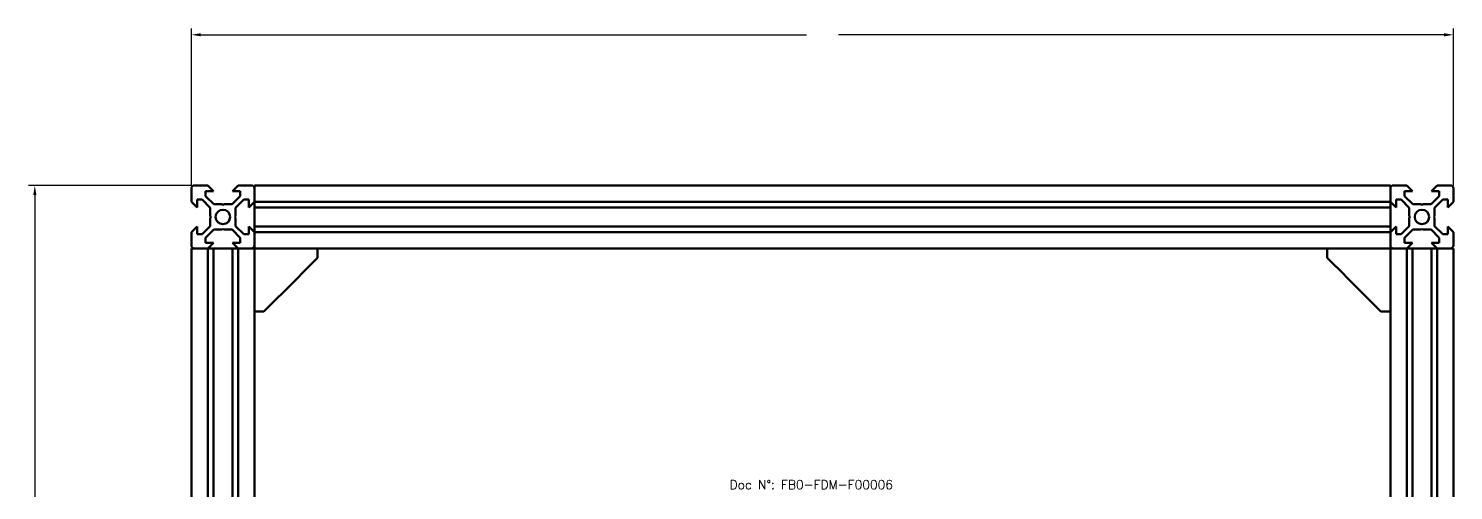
# Model space of a CAD drawing. Extents: x 28090 to 29926, y -10629 to -9321.
# Drawn here: x 28743 to 29194.6, y -10242.5 to -10096 of the extents above; entities that cross this region are included whole.
import ezdxf

# ---------------------------------------------------------------- set-up
doc = ezdxf.new("R2010")
doc.units = 0
doc.header["$PDMODE"] = 34
doc.layers.get('0').update_dxf_attribs({"lineweight": 0})
doc.layers.add('Cotas', color=90, linetype='Continuous')
doc.layers.add('Perfis e Cantoneiras', color=2, linetype='Continuous', lineweight=50)
doc.styles.get("Standard").update_dxf_attribs({"font": 'romans.shx'})
doc.dimstyles.get("Standard").update_dxf_attribs({"dimtxt": 3, "dimasz": 3, "dimexe": 2, "dimexo": 1, "dimgap": 1, "dimtad": 0, "dimtoh": 1, "dimcen": 0.09, "dimadec": 0, "dimazin": 0, "dimtfac": 1, "dimtdec": 4, "dimtofl": 0, "dimtmove": 0, "dimatfit": 3, "dimfxl": 1, "dimtolj": 1, "dimtzin": 0, "dimarcsym": 0})

# ---------------------------------------------------------------- blocks, each defined once
blk = doc.blocks.new('*D_l_2_0')
at = {"color": 0, "linetype": 'ByBlock', "lineweight": -2}
for p, q in [((28794.62, -10145.71), (28794.62, -10095.95)), ((29194.62, -10145.71), (29194.62, -10095.95)), ((28797.62, -10097.95), (28989.55, -10097.95)), ((29191.62, -10097.95), (28999.69, -10097.95))]:
    blk.add_line(p, q, dxfattribs=at)
for points in [[(28794.62, -10097.95), (28797.62, -10098.45), (28794.62, -10097.95), (28797.62, -10097.45)], [(29194.62, -10097.95), (29191.62, -10097.45), (29194.62, -10097.95), (29191.62, -10098.45)]]:
    blk.add_solid(points, dxfattribs=at)
at = {"layer": 'Defpoints', "color": 0, "linetype": 'ByBlock', "lineweight": 0}
for p in [(28794.62, -10097.95), (29194.62, -10097.95), (28794.62, -10146.71), (29194.62, -10146.71)]:
    blk.add_point(p, dxfattribs=at)
blk = doc.blocks.new('*D_m_3_1')
at = {"color": 0, "linetype": 'ByBlock', "lineweight": -2}
for p, q in [((28794.62, -10145.71), (28743.01, -10145.71)), ((28745.01, -10148.71), (28745.01, -10328.64)), ((28745.01, -10518.71), (28745.01, -10338.79)), ((28794.62, -10521.71), (28743.01, -10521.71))]:
    blk.add_line(p, q, dxfattribs=at)
for points in [[(28745.01, -10145.71), (28744.51, -10148.71), (28745.01, -10145.71), (28745.51, -10148.71)], [(28745.01, -10521.71), (28745.51, -10518.71), (28745.01, -10521.71), (28744.51, -10518.71)]]:
    blk.add_solid(points, dxfattribs=at)
at = {"layer": 'Defpoints', "color": 0, "linetype": 'ByBlock', "lineweight": 0}
for p in [(28745.01, -10145.71), (28795.62, -10145.71), (28745.01, -10521.71), (28795.62, -10521.71)]:
    blk.add_point(p, dxfattribs=at)

msp = doc.modelspace()

# ---------------------------------------------------------------- linework, layer by layer
at = {"layer": 'Perfis e Cantoneiras'}
for p, q in [((28794.618, -10146.714), (28794.618, -10150.914)), ((28795.618, -10145.714), (28799.818, -10145.714)), ((28799.118, -10147.514), (28801.618, -10147.514)), ((28799.118, -10149.114), (28799.118, -10147.514)), ((28801.618, -10147.514), (28799.818, -10145.714)), ((28807.618, -10147.514), (28809.418, -10145.714)), ((28807.618, -10147.514), (28810.118, -10147.514)), ((28809.418, -10145.714), (28813.618, -10145.714)), ((28810.118, -10149.114), (28810.118, -10147.514)), ((28814.618, -10145.714), (29174.618, -10145.714)), ((28814.618, -10145.714), (28814.618, -10165.714)), ((28814.618, -10146.714), (28814.618, -10150.914)), ((29174.618, -10145.714), (29174.618, -10165.714)), ((29174.618, -10146.714), (29174.618, -10150.914)), ((29175.618, -10145.714), (29179.818, -10145.714)), ((29179.118, -10147.514), (29181.618, -10147.514)), ((29179.118, -10149.114), (29179.118, -10147.514)), ((29181.618, -10147.514), (29179.818, -10145.714)), ((29187.618, -10147.514), (29189.418, -10145.714)), ((29187.618, -10147.514), (29190.118, -10147.514)), ((29189.418, -10145.714), (29193.618, -10145.714)), ((29190.118, -10149.114), (29190.118, -10147.514)), ((29194.618, -10146.714), (29194.618, -10150.914)), ((28796.418, -10152.714), (28794.618, -10150.914)), ((28796.418, -10150.214), (28796.418, -10152.714)), ((28798.018, -10150.214), (28796.418, -10150.214)), ((28800.618, -10152.814), (28798.018, -10150.214)), ((28801.718, -10151.714), (28799.118, -10149.114)), ((28801.718, -10151.714), (28804.368, -10151.714)), ((28804.618, -10151.964), (28804.368, -10151.714)), ((28804.618, -10151.964), (28804.868, -10151.714)), ((28804.868, -10151.714), (28807.518, -10151.714)), ((28807.518, -10151.714), (28810.118, -10149.114)), ((28808.618, -10152.814), (28811.218, -10150.214)), ((28811.218, -10150.214), (28812.818, -10150.214)), ((28812.818, -10150.214), (28812.818, -10152.714)), ((28812.818, -10152.714), (28814.618, -10150.914)), ((28814.618, -10150.914), (29174.618, -10150.914)), ((29176.418, -10152.714), (29174.618, -10150.914)), ((29176.418, -10150.214), (29176.418, -10152.714)), ((29178.018, -10150.214), (29176.418, -10150.214)), ((29180.618, -10152.814), (29178.018, -10150.214)), ((29181.718, -10151.714), (29179.118, -10149.114)), ((29181.718, -10151.714), (29184.368, -10151.714)), ((29184.618, -10151.964), (29184.368, -10151.714)), ((29184.618, -10151.964), (29184.868, -10151.714)), ((29184.868, -10151.714), (29187.518, -10151.714)), ((29187.518, -10151.714), (29190.118, -10149.114)), ((29188.618, -10152.814), (29191.218, -10150.214)), ((29191.218, -10150.214), (29192.818, -10150.214)), ((29192.818, -10150.214), (29192.818, -10152.714)), ((29192.818, -10152.714), (29194.618, -10150.914)), ((28800.618, -10152.814), (28800.618, -10155.464)), ((28800.868, -10155.714), (28800.618, -10155.464)), ((28800.868, -10155.714), (28800.618, -10155.964)), ((28800.618, -10155.964), (28800.618, -10158.614)), ((28808.368, -10155.714), (28808.618, -10155.464)), ((28808.368, -10155.714), (28808.618, -10155.964)), ((28808.618, -10152.814), (28808.618, -10155.464)), ((28808.618, -10155.964), (28808.618, -10158.614)), ((28814.618, -10152.714), (29174.618, -10152.714)), ((29180.618, -10152.814), (29180.618, -10155.464)), ((29180.868, -10155.714), (29180.618, -10155.464)), ((29180.868, -10155.714), (29180.618, -10155.964)), ((29180.618, -10155.964), (29180.618, -10158.614)), ((29188.368, -10155.714), (29188.618, -10155.464)), ((29188.368, -10155.714), (29188.618, -10155.964)), ((29188.618, -10152.814), (29188.618, -10155.464)), ((29188.618, -10155.964), (29188.618, -10158.614)), ((28796.418, -10158.714), (28794.618, -10160.514)), ((28794.618, -10160.514), (28794.618, -10164.714)), ((28796.418, -10158.714), (28796.418, -10161.214)), ((28800.618, -10158.614), (28798.018, -10161.214)), ((28801.718, -10159.714), (28799.118, -10162.314)), ((28801.718, -10159.714), (28804.368, -10159.714)), ((28804.618, -10159.464), (28804.368, -10159.714)), ((28804.618, -10159.464), (28804.868, -10159.714)), ((28804.868, -10159.714), (28807.518, -10159.714)), ((28807.518, -10159.714), (28810.118, -10162.314)), ((28808.618, -10158.614), (28811.218, -10161.214)), ((28812.818, -10158.714), (28814.618, -10160.514)), ((28812.818, -10158.714), (28812.818, -10161.214)), ((28814.618, -10158.714), (29174.618, -10158.714)), ((28814.618, -10160.514), (29174.618, -10160.514)), ((28814.618, -10160.514), (28814.618, -10164.714)), ((29176.418, -10158.714), (29174.618, -10160.514)), ((29174.618, -10160.514), (29174.618, -10164.714)), ((29176.418, -10158.714), (29176.418, -10161.214)), ((29180.618, -10158.614), (29178.018, -10161.214)), ((29181.718, -10159.714), (29179.118, -10162.314)), ((29181.718, -10159.714), (29184.368, -10159.714)), ((29184.618, -10159.464), (29184.368, -10159.714)), ((29184.618, -10159.464), (29184.868, -10159.714)), ((29184.868, -10159.714), (29187.518, -10159.714)), ((29187.518, -10159.714), (29190.118, -10162.314)), ((29188.618, -10158.614), (29191.218, -10161.214)), ((29192.818, -10158.714), (29194.618, -10160.514)), ((29192.818, -10158.714), (29192.818, -10161.214)), ((29194.618, -10160.514), (29194.618, -10164.714)), ((28798.018, -10161.214), (28796.418, -10161.214)), ((28799.118, -10162.314), (28799.118, -10163.914)), ((28799.118, -10163.914), (28801.618, -10163.914)), ((28801.618, -10163.914), (28799.818, -10165.714)), ((28807.618, -10163.914), (28809.418, -10165.714)), ((28807.618, -10163.914), (28810.118, -10163.914)), ((28810.118, -10162.314), (28810.118, -10163.914)), ((28811.218, -10161.214), (28812.818, -10161.214)), ((29178.018, -10161.214), (29176.418, -10161.214)), ((29179.118, -10162.314), (29179.118, -10163.914)), ((29179.118, -10163.914), (29181.618, -10163.914)), ((29181.618, -10163.914), (29179.818, -10165.714)), ((29187.618, -10163.914), (29189.418, -10165.714)), ((29187.618, -10163.914), (29190.118, -10163.914)), ((29190.118, -10162.314), (29190.118, -10163.914)), ((29191.218, -10161.214), (29192.818, -10161.214)), ((28794.618, -10165.714), (28794.618, -10501.714)), ((28794.618, -10165.714), (28814.618, -10165.714)), ((28795.618, -10165.714), (28799.818, -10165.714)), ((28799.818, -10165.714), (28799.818, -10501.714)), ((28801.618, -10165.714), (28801.618, -10501.714)), ((28807.618, -10165.714), (28807.618, -10501.714)), ((28809.418, -10165.714), (28809.418, -10501.714)), ((28809.418, -10165.714), (28813.618, -10165.714)), ((28814.618, -10165.714), (29174.618, -10165.714)), ((28814.618, -10165.714), (28814.618, -10501.714)), ((29174.618, -10165.714), (29174.618, -10501.714)), ((29174.618, -10165.714), (29194.618, -10165.714)), ((29175.618, -10165.714), (29179.818, -10165.714)), ((29179.818, -10165.714), (29179.818, -10501.714)), ((29181.618, -10165.714), (29181.618, -10501.714)), ((29187.618, -10165.714), (29187.618, -10501.714)), ((29189.418, -10165.714), (29189.418, -10501.714)), ((29189.418, -10165.714), (29193.618, -10165.714)), ((29194.618, -10165.714), (29194.618, -10501.714))]:
    msp.add_line(p, q, dxfattribs=at)
at = {"layer": 'Perfis e Cantoneiras', "color": 30}
for p, q in [((28814.618, -10184.714), (28814.618, -10165.714)), ((28814.618, -10165.714), (28833.618, -10165.714)), ((28814.618, -10165.714), (28814.618, -10184.714)), ((28833.618, -10165.714), (28814.618, -10165.714)), ((28834.618, -10165.714), (28834.618, -10168.714)), ((28834.618, -10165.714), (28834.618, -10168.714)), ((29154.618, -10165.714), (29154.618, -10168.714)), ((29154.618, -10165.714), (29154.618, -10168.714)), ((29174.618, -10165.714), (29155.618, -10165.714)), ((29155.618, -10165.714), (29174.618, -10165.714)), ((29174.618, -10184.714), (29174.618, -10165.714)), ((29174.618, -10165.714), (29174.618, -10184.714)), ((28817.618, -10185.714), (28814.618, -10185.714)), ((28817.618, -10185.714), (28814.618, -10185.714)), ((29171.618, -10185.714), (29174.618, -10185.714)), ((29171.618, -10185.714), (29174.618, -10185.714))]:
    msp.add_line(p, q, dxfattribs=at)
at = {"layer": 'Perfis e Cantoneiras'}
for centre in [(28804.618, -10155.714), (29184.618, -10155.714)]:
    msp.add_circle(centre, 2.3, dxfattribs=at)
for centre, start, end in [((28795.618, -10146.714), 90, 180), ((28813.618, -10146.714), 360, 90), ((29175.618, -10146.714), 90, 180), ((29193.618, -10146.714), 360, 90), ((28795.618, -10164.714), 180, 270), ((28813.618, -10164.714), 270, 360), ((29175.618, -10164.714), 180, 270), ((29193.618, -10164.714), 270, 360)]:
    msp.add_arc(centre, 1, start, end, dxfattribs=at)
at = {"layer": 'Perfis e Cantoneiras', "color": 30}
for points, degree in [([(28817.618, -10185.714), (28834.618, -10168.714)], 1), ([(28833.618, -10165.714), (28833.788, -10165.714), (28833.949, -10165.714), (28834.054, -10165.714), (28834.15, -10165.714), (28834.244, -10165.714), (28834.325, -10165.714), (28834.363, -10165.714), (28834.4, -10165.714), (28834.433, -10165.714), (28834.465, -10165.714), (28834.492, -10165.714), (28834.519, -10165.714), (28834.541, -10165.714), (28834.562, -10165.714), (28834.578, -10165.714), (28834.593, -10165.714), (28834.603, -10165.714), (28834.612, -10165.714), (28834.615, -10165.714), (28834.618, -10165.714)], 2), ([(28833.813, -10165.714), (28833.91, -10165.714), (28834.001, -10165.714)], 2), ([(28834.001, -10165.714), (28834.092, -10165.714), (28834.174, -10165.714)], 2), ([(28834.174, -10165.714), (28834.256, -10165.714), (28834.325, -10165.714)], 2), ([(28834.325, -10165.714), (28834.395, -10165.714), (28834.45, -10165.714)], 2), ([(28834.45, -10165.714), (28834.504, -10165.714), (28834.542, -10165.714)], 2), ([(28834.542, -10165.714), (28834.58, -10165.714), (28834.599, -10165.714)], 2), ([(28834.599, -10165.714), (28834.618, -10165.714), (28834.618, -10165.714)], 2), ([(29154.637, -10165.714), (29154.618, -10165.714), (29154.618, -10165.714)], 2), ([(29155.618, -10165.714), (29155.448, -10165.714), (29155.287, -10165.714), (29155.182, -10165.714), (29155.086, -10165.714), (29154.992, -10165.714), (29154.911, -10165.714), (29154.873, -10165.714), (29154.836, -10165.714), (29154.803, -10165.714), (29154.771, -10165.714), (29154.744, -10165.714), (29154.717, -10165.714), (29154.695, -10165.714), (29154.674, -10165.714), (29154.658, -10165.714), (29154.643, -10165.714), (29154.633, -10165.714), (29154.624, -10165.714), (29154.621, -10165.714), (29154.618, -10165.714)], 2), ([(29171.618, -10185.714), (29154.618, -10168.714)], 1), ([(29154.694, -10165.714), (29154.656, -10165.714), (29154.637, -10165.714)], 2), ([(29154.786, -10165.714), (29154.732, -10165.714), (29154.694, -10165.714)], 2), ([(29154.911, -10165.714), (29154.841, -10165.714), (29154.786, -10165.714)], 2), ([(29155.062, -10165.714), (29154.98, -10165.714), (29154.911, -10165.714)], 2), ([(29155.235, -10165.714), (29155.144, -10165.714), (29155.062, -10165.714)], 2), ([(29155.423, -10165.714), (29155.326, -10165.714), (29155.235, -10165.714)], 2), ([(28814.618, -10184.909), (28814.618, -10184.714)], 1), ([(28814.618, -10185.097), (28814.618, -10185.006), (28814.618, -10184.909)], 2), ([(28814.618, -10185.27), (28814.618, -10185.188), (28814.618, -10185.097)], 2), ([(28814.618, -10185.421), (28814.618, -10185.351), (28814.618, -10185.27)], 2), ([(28814.618, -10185.545), (28814.618, -10185.491), (28814.618, -10185.421)], 2), ([(28814.618, -10185.638), (28814.618, -10185.6), (28814.618, -10185.545)], 2), ([(28814.618, -10185.695), (28814.618, -10185.676), (28814.618, -10185.638)], 2), ([(28814.618, -10185.714), (28814.618, -10185.714), (28814.618, -10185.695)], 2), ([(29174.618, -10184.909), (29174.618, -10184.714)], 1), ([(29174.618, -10185.097), (29174.618, -10185.006), (29174.618, -10184.909)], 2), ([(29174.618, -10185.27), (29174.618, -10185.188), (29174.618, -10185.097)], 2), ([(29174.618, -10185.421), (29174.618, -10185.351), (29174.618, -10185.27)], 2), ([(29174.618, -10185.545), (29174.618, -10185.491), (29174.618, -10185.421)], 2), ([(29174.618, -10185.638), (29174.618, -10185.6), (29174.618, -10185.545)], 2), ([(29174.618, -10185.695), (29174.618, -10185.676), (29174.618, -10185.638)], 2), ([(29174.618, -10185.714), (29174.618, -10185.714), (29174.618, -10185.695)], 2)]:
    msp.add_open_spline(points, degree=degree, dxfattribs=at)
for points in [[(28814.618, -10185.714), (28814.618, -10185.712), (28814.618, -10185.71), (28814.618, -10185.708), (28814.618, -10185.701), (28814.618, -10185.695), (28814.618, -10185.689), (28814.618, -10185.679), (28814.618, -10185.668), (28814.618, -10185.658), (28814.618, -10185.644), (28814.618, -10185.629), (28814.618, -10185.615), (28814.618, -10185.597), (28814.618, -10185.579), (28814.618, -10185.561), (28814.618, -10185.539), (28814.618, -10185.517), (28814.618, -10185.496), (28814.618, -10185.471), (28814.618, -10185.446), (28814.618, -10185.421), (28814.618, -10185.393), (28814.618, -10185.365), (28814.618, -10185.338), (28814.618, -10185.278), (28814.618, -10185.215), (28814.618, -10185.148), (28814.618, -10185.012), (28814.618, -10184.864), (28814.618, -10184.714)], [(29174.618, -10185.714), (29174.618, -10185.712), (29174.618, -10185.71), (29174.618, -10185.708), (29174.618, -10185.701), (29174.618, -10185.695), (29174.618, -10185.689), (29174.618, -10185.679), (29174.618, -10185.668), (29174.618, -10185.658), (29174.618, -10185.644), (29174.618, -10185.629), (29174.618, -10185.615), (29174.618, -10185.597), (29174.618, -10185.579), (29174.618, -10185.561), (29174.618, -10185.539), (29174.618, -10185.517), (29174.618, -10185.496), (29174.618, -10185.471), (29174.618, -10185.446), (29174.618, -10185.421), (29174.618, -10185.393), (29174.618, -10185.365), (29174.618, -10185.338), (29174.618, -10185.278), (29174.618, -10185.215), (29174.618, -10185.148), (29174.618, -10185.012), (29174.618, -10184.864), (29174.618, -10184.714)]]:
    msp.add_open_spline(points, degree=3, knots=[0, 0, 0, 0, 0.1122, 0.1122, 0.1122, 0.224399, 0.224399, 0.224399, 0.336599, 0.336599, 0.336599, 0.448799, 0.448799, 0.448799, 0.560999, 0.560999, 0.560999, 0.673198, 0.673198, 0.673198, 0.785398, 0.785398, 0.785398, 0.897598, 0.897598, 0.897598, 1.122, 1.122, 1.122, 1.5708, 1.5708, 1.5708, 1.5708], dxfattribs=at)

# ---------------------------------------------------------------- texts
at = {"layer": 'Cotas'}
msp.add_text('Doc N°: FB0-FDM-F00006', height=2.835, dxfattribs=at).set_placement((28965.213, -10242.03))

# ---------------------------------------------------------------- dimensions: what is measured, and where the dimension line sits
dim = msp.add_linear_dim(base=(29194.618, -10097.951), p1=(28794.618, -10146.714), p2=(29194.618, -10146.714), angle=0.00001, dimstyle='Standard', override={"dimscale": 1, "dimpost": '<>'}, dxfattribs=at)
dim.commit()
dim.dimension.update_dxf_attribs({"geometry": '*D_l_2_0', "text_midpoint": (28994.618, -10097.951), "dimtype": 160})
dim = msp.add_linear_dim(base=(28745.014, -10145.714), p1=(28795.618, -10521.714), p2=(28795.618, -10145.714), angle=90, dimstyle='Standard', override={"dimscale": 1, "dimpost": '<>'}, dxfattribs=at)
dim.commit()
dim.dimension.update_dxf_attribs({"geometry": '*D_m_3_1', "text_midpoint": (28745.014, -10333.714)})

doc.saveas('drawing.dxf')
